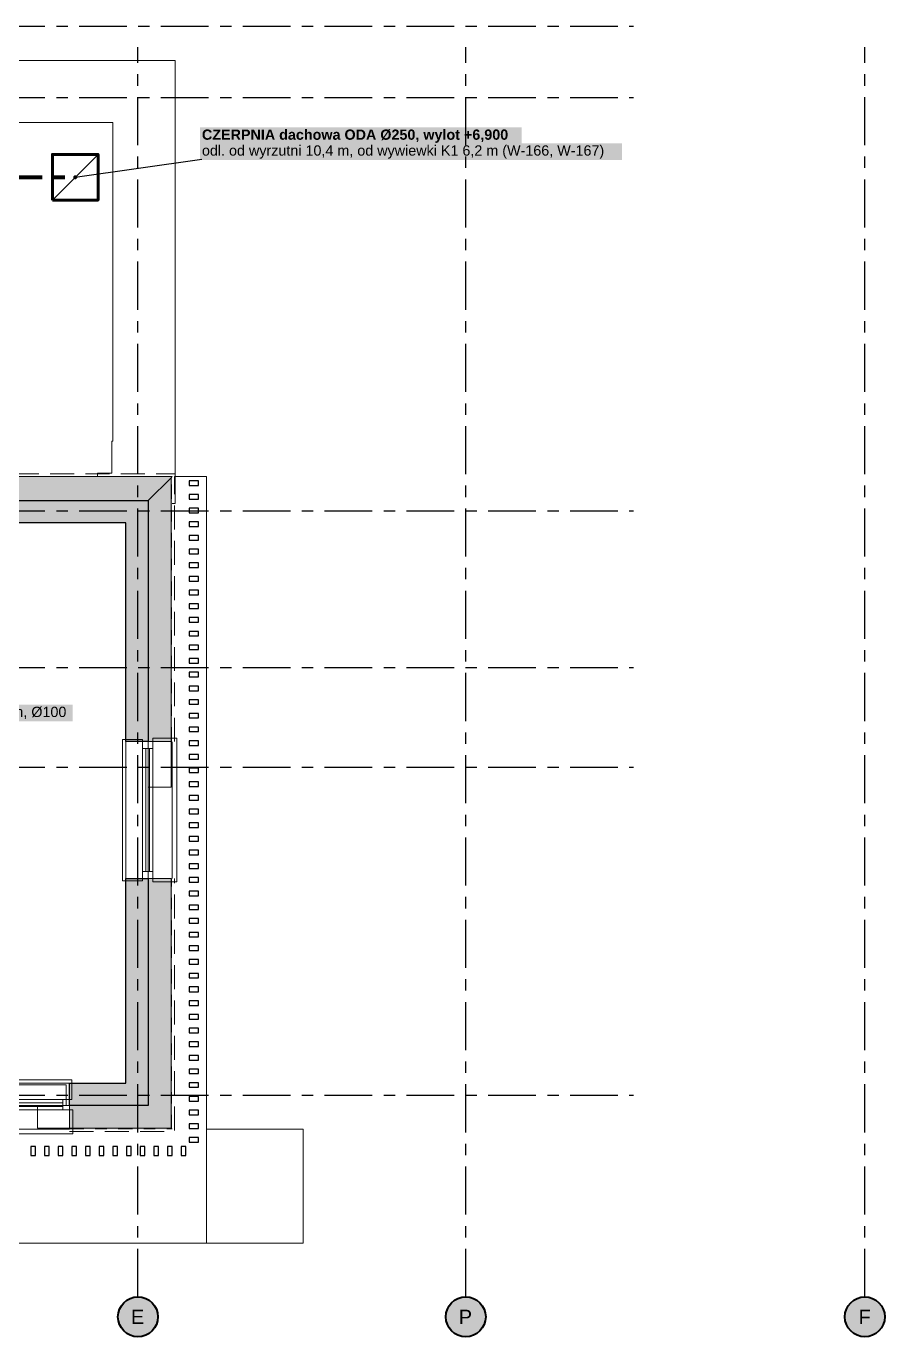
# Model space of a CAD drawing. Header units: metres. Extents: x -3.2 to 60.6, y -2.1 to 10.4.
# Drawn here: x 53.04 to 60.57, y -2.12 to 9.38 of the extents above; entities that cross this region are included whole.
import ezdxf

# ---------------------------------------------------------------- set-up
doc = ezdxf.new("R2010")
doc.units = ezdxf.units.M
for name, pattern in [('KRESKOWA', [5.25, 4.2, -1.05]), ('PUNKTOWA', [10.5, 8.4, -1.05, 0, -1.05]), ('PUNKTOWA_KROTKA', [6.3, 4.2, -1.05, 0, -1.05])]:
    doc.linetypes.add(name, pattern=pattern)
doc.layers.add('A-MASKA', color=7, linetype='Continuous', lineweight=18)
doc.layers.add('S-OPISY', color=2, linetype='Continuous', lineweight=25)
for name, color, linetype, lineweight, true_color in [('I-OSIE', 8, 'PUNKTOWA', 18, 0x7a7a7a), ('I-PODKLAD', 8, 'Continuous', 18, 0x9a9a9a), ('I-PODKLAD-SCIANY', 8, 'Continuous', 25, 0x6e6e6e), ('I-PODKLAD-WYPELN', 254, 'Continuous', 18, 0xe6e6e6), ('S-WENT', 3, 'Continuous', 35, 0x008a00)]:
    doc.layers.add(name, color=color, linetype=linetype, lineweight=lineweight, true_color=true_color)
doc.styles.add('PL_ARIAL', font='arial.ttf')
doc.styles.add('PL_ARIAL_B', font='arialbd.ttf')

msp = doc.modelspace()

# ---------------------------------------------------------------- hatches: boundary and pattern name
at = {"layer": 'A-MASKA', "true_color": 0xffffff}
for points in [[(54.563, 8.342), (57.384, 8.342), (57.384, 8.487), (54.563, 8.487)], [(54.563, 8.202), (58.265, 8.202), (58.265, 8.347), (54.563, 8.347)], [(52.445, 3.279), (53.447, 3.279), (53.447, 3.424), (52.445, 3.424)]]:
    msp.add_hatch(color=7, dxfattribs=at).paths.add_polyline_path(points)
at = {"layer": 'I-OSIE', "true_color": 0xffffff}
for points in [[(54.195, -1.945), (54.194, -1.922), (54.189, -1.9), (54.182, -1.878), (54.172, -1.858), (54.159, -1.838), (54.144, -1.821), (54.127, -1.806), (54.107, -1.793), (54.087, -1.783), (54.065, -1.776), (54.043, -1.771), (54.02, -1.77), (53.997, -1.771), (53.975, -1.776), (53.953, -1.783), (53.932, -1.793), (53.913, -1.806), (53.896, -1.821), (53.881, -1.838), (53.868, -1.858), (53.858, -1.878), (53.851, -1.9), (53.846, -1.922), (53.845, -1.945), (53.846, -1.968), (53.851, -1.99), (53.858, -2.012), (53.868, -2.033), (53.881, -2.052), (53.896, -2.069), (53.913, -2.084), (53.932, -2.097), (53.953, -2.107), (53.975, -2.114), (53.997, -2.119), (54.02, -2.12), (54.043, -2.119), (54.065, -2.114), (54.087, -2.107), (54.107, -2.097), (54.127, -2.084), (54.144, -2.069), (54.159, -2.052), (54.172, -2.033), (54.182, -2.012), (54.189, -1.99), (54.194, -1.968)], [(57.07, -1.945), (57.069, -1.922), (57.064, -1.9), (57.057, -1.878), (57.047, -1.858), (57.034, -1.838), (57.019, -1.821), (57.002, -1.806), (56.982, -1.793), (56.962, -1.783), (56.94, -1.776), (56.918, -1.771), (56.895, -1.77), (56.872, -1.771), (56.85, -1.776), (56.828, -1.783), (56.807, -1.793), (56.788, -1.806), (56.771, -1.821), (56.756, -1.838), (56.743, -1.858), (56.733, -1.878), (56.726, -1.9), (56.721, -1.922), (56.72, -1.945), (56.721, -1.968), (56.726, -1.99), (56.733, -2.012), (56.743, -2.033), (56.756, -2.052), (56.771, -2.069), (56.788, -2.084), (56.807, -2.097), (56.828, -2.107), (56.85, -2.114), (56.872, -2.119), (56.895, -2.12), (56.918, -2.119), (56.94, -2.114), (56.962, -2.107), (56.982, -2.097), (57.002, -2.084), (57.019, -2.069), (57.034, -2.052), (57.047, -2.033), (57.057, -2.012), (57.064, -1.99), (57.069, -1.968)], [(60.57, -1.945), (60.569, -1.922), (60.564, -1.9), (60.557, -1.878), (60.547, -1.858), (60.534, -1.838), (60.519, -1.821), (60.502, -1.806), (60.482, -1.793), (60.462, -1.783), (60.44, -1.776), (60.418, -1.771), (60.395, -1.77), (60.372, -1.771), (60.35, -1.776), (60.328, -1.783), (60.307, -1.793), (60.288, -1.806), (60.271, -1.821), (60.256, -1.838), (60.243, -1.858), (60.233, -1.878), (60.226, -1.9), (60.221, -1.922), (60.22, -1.945), (60.221, -1.968), (60.226, -1.99), (60.233, -2.012), (60.243, -2.033), (60.256, -2.052), (60.271, -2.069), (60.288, -2.084), (60.307, -2.097), (60.328, -2.107), (60.35, -2.114), (60.372, -2.119), (60.395, -2.12), (60.418, -2.119), (60.44, -2.114), (60.462, -2.107), (60.482, -2.097), (60.502, -2.084), (60.519, -2.069), (60.534, -2.052), (60.547, -2.033), (60.557, -2.012), (60.564, -1.99), (60.569, -1.968)]]:
    msp.add_hatch(color=7, dxfattribs=at).paths.add_polyline_path(points)
at = {"layer": 'I-PODKLAD-WYPELN', "true_color": 0xe4e4e4}
h = msp.add_hatch(color=7, dxfattribs=at)
h.paths.add_polyline_path([(50.82, 5.02), (50.82, 5.02), (50.82, 5.035), (50.82, 5.035), (50.82, 5.035), (50.82, 5.035), (50.82, 5.035), (50.82, 5.035), (50.82, 5.035), (50.82, 5.035), (50.82, 5.035), (50.82, 5.035), (50.82, 5.035), (50.82, 5.035), (50.82, 5.035), (50.82, 5.035), (50.82, 5.035), (50.82, 5.035), (50.82, 5.035), (50.61, 5.035), (50.61, 5.035), (50.61, 5.035), (50.61, 5.125), (50.61, 5.125), (50.61, 5.125), (50.595, 5.125), (50.595, 4.8), (50.58, 4.8), (50.445, 4.8), (50.445, 5.125), (50.415, 5.125), (50.415, 5.125), (50.415, 5.125), (50.415, 8.645), (50.415, 8.645), (50.415, 8.645), (50.415, 8.645), (50.12, 8.645), (50.12, 8.84), (50.12, 9.05), (50.82, 9.05), (50.82, 5.425), (50.82, 5.425), (50.82, 5.425), (54.32, 5.425), (54.32, 5.425), (54.32, 5.425), (54.32, 5.425), (54.32, 3.1), (54.31, 3.1), (54.11, 3.1), (54.11, 3.1), (54.11, 3.1), (54.11, 3.1), (53.915, 3.1), (53.915, 3.1), (53.915, 3.1), (53.915, 5.02), (53.915, 5.02), (53.915, 5.02), (53.915, 5.02), (53.915, 5.02), (53.915, 5.02), (50.82, 5.02)])
h.paths.add_polyline_path([(53.93, 5.215), (53.93, 5.215), (53.93, 5.215), (53.93, 5.215), (53.93, 5.215)], flags=0)
h.paths.add_polyline_path([(54.11, 5.215), (54.11, 5.215), (54.11, 5.215), (54.11, 5.215), (54.11, 5.215), (54.11, 5.215)], flags=0)
h.paths.add_polyline_path([(50.61, 5.215), (50.61, 5.215), (50.61, 5.215), (50.61, 5.215)], flags=0)
h.paths.add_polyline_path([(50.82, 5.215), (50.82, 5.215), (50.82, 5.215), (50.82, 5.215)], flags=0)
h.paths.add_polyline_path([(50.43, 8.66), (50.43, 8.66), (50.43, 8.66), (50.43, 8.66)], flags=0)
h.paths.add_polyline_path([(50.61, 8.66), (50.61, 8.66), (50.61, 8.66), (50.61, 8.66)], flags=0)
h = msp.add_hatch(color=7, dxfattribs=at)
h.paths.add_polyline_path([(53.42, 0.105), (53.915, 0.105), (53.915, 0.105), (53.915, 0.105), (53.915, 0.105), (53.915, 0.105), (53.915, 0.105), (53.915, 1.9), (53.915, 1.9), (53.915, 1.9), (54.11, 1.9), (54.11, 1.9), (54.11, 1.9), (54.11, 1.9), (54.31, 1.9), (54.32, 1.9), (54.32, -0.3), (53.42, -0.3), (53.42, -0.29), (53.42, -0.09), (53.42, -0.09), (53.42, -0.09), (53.42, -0.09), (53.42, 0.105), (53.42, 0.105)])
h.paths.add_polyline_path([(54.11, 0.09), (54.11, 0.09), (54.11, 0.09), (54.11, 0.09), (54.11, 0.09), (54.11, 0.09)], flags=0)
h.paths.add_polyline_path([(54.11, -0.09), (54.11, -0.09), (54.11, -0.09), (54.11, -0.09)], flags=0)
at = {"layer": 'S-OPISY', "true_color": 0x000000}
msp.add_hatch(color=7, dxfattribs=at).paths.add_polyline_path([(53.487, 8.05), (53.487, 8.055), (53.485, 8.059), (53.482, 8.062), (53.479, 8.065), (53.475, 8.067), (53.47, 8.068), (53.465, 8.067), (53.461, 8.065), (53.458, 8.062), (53.455, 8.059), (53.453, 8.055), (53.452, 8.05), (53.453, 8.045), (53.455, 8.041), (53.458, 8.038), (53.461, 8.035), (53.465, 8.033), (53.47, 8.033), (53.475, 8.033), (53.479, 8.035), (53.482, 8.038), (53.485, 8.041), (53.487, 8.045)])

# ---------------------------------------------------------------- linework, layer by layer
at = {"layer": 'I-OSIE', "linetype": 'PUNKTOWA', "lineweight": 25, "ltscale": 0.049728, "flags": 128}
for points in [[(39.15, 9.375), (58.365, 9.375)], [(39.15, 8.75), (58.365, 8.75)], [(39.15, 5.125), (58.365, 5.125)], [(39.15, 3.75), (58.365, 3.75)], [(39.15, 2.875), (58.365, 2.875)], [(39.15, 0), (58.365, 0)]]:
    msp.add_lwpolyline(points, dxfattribs=at)
at = {"layer": 'I-OSIE', "linetype": 'PUNKTOWA', "lineweight": 25, "ltscale": 0.050183, "flags": 128}
for points in [[(54.02, -1.77), (54.02, 9.19)], [(56.895, -1.77), (56.895, 9.19)], [(60.395, -1.77), (60.395, 9.19)]]:
    msp.add_lwpolyline(points, dxfattribs=at)
at = {"layer": 'I-OSIE', "linetype": 'Continuous', "lineweight": 35, "ltscale": 0.05}
for centre in [(54.02, -1.945), (56.895, -1.945), (60.395, -1.945)]:
    msp.add_circle(centre, 0.175, dxfattribs=at)
at = {"layer": 'I-PODKLAD', "linetype": 'KRESKOWA', "lineweight": 13, "ltscale": 0.05, "flags": 128}
for points in [[(40.685, 5.426), (40.685, 5.45), (45.57, 5.45), (45.57, 9.075), (50.845, 9.075), (50.845, 5.45), (54.345, 5.45), (54.345, 5.426)], [(54.34, 3.1), (54.34, 5.425), (54.62, 5.425), (54.62, -1.3), (39.62, -1.3), (39.62, 5.425), (40.7, 5.425), (40.7, 3.7)], [(53.42, -0.32), (54.34, -0.32), (54.34, 1.899)]]:
    msp.add_lwpolyline(points, dxfattribs=at)
at = {"layer": 'I-PODKLAD', "lineweight": 13, "ltscale": 0.05}
for points in [[(50.585, 9.05), (50.585, 9.075), (54.345, 9.075), (54.345, 5.19), (54.32, 5.19)], [(53.665, 5.426), (53.665, 5.455), (53.79, 5.455), (53.79, 5.735), (53.8, 5.735), (53.8, 8.53), (51.13, 8.53), (51.13, 8.52), (50.85, 8.52), (50.85, 8.395), (50.82, 8.395)], [(54.345, 5.425), (54.62, 5.425), (54.62, -1.3), (39.62, -1.3), (39.62, 5.425), (40.719, 5.425)], [(53.915, 3.099), (53.915, 1.901)], [(54.31, 3.099), (54.31, 2.7), (54.11, 2.7), (54.11, 3.099)], [(54.32, 1.901), (54.32, 3.099)], [(54.11, 2.7), (54.11, 1.901)], [(53.419, 0.105), (51.02, 0.105)], [(51.02, 0.09), (53.39, 0.09), (53.39, -0.09), (51.02, -0.09)], [(53.419, -0.29), (53.14, -0.29), (53.14, -0.09)], [(53.39, -0.09), (53.419, -0.09)], [(51.02, -0.3), (53.419, -0.3)], [(54.62, -0.3), (55.47, -0.3), (55.47, -1.3), (54.62, -1.3)]]:
    msp.add_lwpolyline(points, dxfattribs=at)
at = {"layer": 'I-PODKLAD', "lineweight": 18, "ltscale": 0.05}
for points in [[(54.06, 1.88), (54.06, 3.12), (53.885, 3.12), (53.885, 1.88)], [(54.15, 1.87), (54.15, 3.13), (54.36, 3.13), (54.36, 1.87)], [(54.06, 1.9), (54.06, 3.1), (54.15, 3.1), (54.15, 1.9)], [(51, -0.04), (53.44, -0.04), (53.44, 0.135), (51, 0.135)], [(51.02, -0.04), (53.42, -0.04), (53.42, -0.13), (51.02, -0.13)], [(50.99, -0.13), (53.45, -0.13), (53.45, -0.34), (50.99, -0.34)]]:
    msp.add_lwpolyline(points, close=True, dxfattribs=at)
for points in [[(54.06, 3.04), (54.15, 3.04)], [(54.089, 1.96), (54.089, 3.04)], [(54.121, 1.96), (54.121, 3.04)], [(54.06, 1.96), (54.15, 1.96)], [(51.08, -0.069), (53.36, -0.069)], [(51.08, -0.101), (53.36, -0.101)], [(53.36, -0.04), (53.36, -0.13)]]:
    msp.add_lwpolyline(points, dxfattribs=at)
at = {"layer": 'I-PODKLAD-SCIANY', "lineweight": 13, "ltscale": 0.05}
msp.add_lwpolyline([(50.82, 5.425), (54.32, 5.425), (54.32, 5.425), (54.32, 5.425), (54.32, 5.425), (54.31, 5.415), (54.11, 5.215), (54.11, 5.215), (54.11, 5.215), (50.61, 5.215)], dxfattribs=at)
for points in [[(54.11, 5.215), (54.11, 5.215), (54.11, 5.215), (54.31, 5.415), (54.31, 5.415), (54.31, 5.415), (54.31, 3.1), (54.31, 3.1), (54.31, 3.1), (54.11, 3.1), (54.11, 3.1), (54.11, 3.1)], [(53.42, -0.29), (53.42, -0.29), (53.42, -0.09), (53.42, -0.09), (53.42, -0.09), (54.11, -0.09), (54.11, -0.09), (54.11, -0.09), (54.11, -0.09), (54.11, -0.09), (54.11, -0.09), (54.11, -0.09), (54.11, -0.09), (54.11, -0.09), (54.11, -0.09), (54.11, -0.09), (54.11, -0.09), (54.11, -0.09), (54.11, -0.09), (54.11, -0.09), (54.11, -0.09), (54.11, -0.09), (54.11, 1.9), (54.11, 1.9), (54.11, 1.9), (54.31, 1.9), (54.31, 1.9), (54.31, 1.9), (54.31, -0.29), (54.31, -0.29), (54.31, -0.29), (53.42, -0.29)]]:
    msp.add_lwpolyline(points, close=True, dxfattribs=at)
at = {"layer": 'I-PODKLAD-SCIANY', "linetype": 'PUNKTOWA_KROTKA', "lineweight": 13, "ltscale": 0.03, "flags": 128}
for points in [[(54.315, 3.1), (54.315, 5.425)], [(54.315, -0.3), (54.315, 1.9)], [(53.42, -0.295), (54.32, -0.295)]]:
    msp.add_lwpolyline(points, dxfattribs=at)
at = {"layer": 'I-PODKLAD-SCIANY', "lineweight": 25, "ltscale": 0.05}
for points in [[(54.47, 5.348), (54.55, 5.348), (54.55, 5.388), (54.47, 5.388)], [(54.47, 5.228), (54.55, 5.228), (54.55, 5.268), (54.47, 5.268)], [(54.47, 5.107), (54.55, 5.107), (54.55, 5.147), (54.47, 5.147)], [(54.47, 4.987), (54.55, 4.987), (54.55, 5.027), (54.47, 5.027)], [(54.47, 4.867), (54.55, 4.867), (54.55, 4.907), (54.47, 4.907)], [(54.47, 4.747), (54.55, 4.747), (54.55, 4.787), (54.47, 4.787)], [(54.47, 4.628), (54.55, 4.628), (54.55, 4.668), (54.47, 4.668)], [(54.47, 4.508), (54.55, 4.508), (54.55, 4.548), (54.47, 4.548)], [(54.47, 4.388), (54.55, 4.388), (54.55, 4.428), (54.47, 4.428)], [(54.47, 4.268), (54.55, 4.268), (54.55, 4.308), (54.47, 4.308)], [(54.47, 4.147), (54.55, 4.147), (54.55, 4.188), (54.47, 4.188)], [(54.47, 4.027), (54.55, 4.027), (54.55, 4.067), (54.47, 4.067)], [(54.47, 3.908), (54.55, 3.908), (54.55, 3.947), (54.47, 3.947)], [(54.47, 3.788), (54.55, 3.788), (54.55, 3.828), (54.47, 3.828)], [(54.47, 3.667), (54.55, 3.667), (54.55, 3.708), (54.47, 3.708)], [(54.47, 3.547), (54.55, 3.547), (54.55, 3.587), (54.47, 3.587)], [(54.47, 3.428), (54.55, 3.428), (54.55, 3.467), (54.47, 3.467)], [(54.47, 3.308), (54.55, 3.308), (54.55, 3.348), (54.47, 3.348)], [(54.47, 3.188), (54.55, 3.188), (54.55, 3.228), (54.47, 3.228)], [(54.47, 3.067), (54.55, 3.067), (54.55, 3.107), (54.47, 3.107)], [(54.47, 2.947), (54.55, 2.947), (54.55, 2.987), (54.47, 2.987)], [(54.47, 2.828), (54.55, 2.828), (54.55, 2.868), (54.47, 2.868)], [(54.47, 2.708), (54.55, 2.708), (54.55, 2.748), (54.47, 2.748)], [(54.47, 2.587), (54.55, 2.587), (54.55, 2.627), (54.47, 2.627)], [(54.47, 2.467), (54.55, 2.467), (54.55, 2.507), (54.47, 2.507)], [(54.47, 2.348), (54.55, 2.348), (54.55, 2.388), (54.47, 2.388)], [(54.47, 2.228), (54.55, 2.228), (54.55, 2.268), (54.47, 2.268)], [(54.47, 2.107), (54.55, 2.107), (54.55, 2.147), (54.47, 2.147)], [(54.47, 1.988), (54.55, 1.988), (54.55, 2.027), (54.47, 2.027)], [(53.42, 0.105), (53.42, 0.105), (53.915, 0.105), (53.915, 0.105), (53.915, 0.105), (53.915, 0.105), (53.915, 0.105), (53.915, 0.105), (53.915, 0.105), (53.915, 0.105), (53.915, 0.105), (53.915, 0.105), (53.915, 0.105), (53.915, 0.105), (53.915, 0.105), (53.915, 0.105), (53.915, 0.105), (53.915, 0.105), (53.915, 0.105), (53.915, 1.9), (53.915, 1.9), (53.915, 1.9), (53.915, 1.9), (53.915, 1.9), (54.11, 1.9), (54.11, 1.9), (54.11, 1.9), (54.11, 1.9), (54.11, -0.09), (54.11, -0.09), (54.11, -0.09), (54.11, -0.09), (53.42, -0.09), (53.42, -0.09), (53.42, -0.09), (53.42, -0.09), (53.42, 0.105), (53.42, 0.105)], [(54.47, 1.867), (54.55, 1.867), (54.55, 1.907), (54.47, 1.907)], [(54.47, 1.748), (54.55, 1.748), (54.55, 1.788), (54.47, 1.788)], [(54.47, 1.627), (54.55, 1.627), (54.55, 1.667), (54.47, 1.667)], [(54.47, 1.508), (54.55, 1.508), (54.55, 1.548), (54.47, 1.548)], [(54.47, 1.387), (54.55, 1.387), (54.55, 1.427), (54.47, 1.427)], [(54.47, 1.268), (54.55, 1.268), (54.55, 1.308), (54.47, 1.308)], [(54.47, 1.147), (54.55, 1.147), (54.55, 1.188), (54.47, 1.188)], [(54.47, 1.028), (54.55, 1.028), (54.55, 1.067), (54.47, 1.067)], [(54.47, 0.907), (54.55, 0.907), (54.55, 0.948), (54.47, 0.948)], [(54.47, 0.787), (54.55, 0.787), (54.55, 0.828), (54.47, 0.828)], [(54.47, 0.667), (54.55, 0.667), (54.55, 0.708), (54.47, 0.708)], [(54.47, 0.547), (54.55, 0.547), (54.55, 0.588), (54.47, 0.588)], [(54.47, 0.427), (54.55, 0.427), (54.55, 0.468), (54.47, 0.468)], [(54.47, 0.307), (54.55, 0.307), (54.55, 0.347), (54.47, 0.347)], [(54.47, 0.188), (54.55, 0.188), (54.55, 0.228), (54.47, 0.228)], [(54.47, 0.068), (54.55, 0.068), (54.55, 0.107), (54.47, 0.107)], [(54.47, -0.052), (54.55, -0.052), (54.55, -0.013), (54.47, -0.013)], [(54.47, -0.172), (54.55, -0.172), (54.55, -0.133), (54.47, -0.133)], [(54.47, -0.292), (54.55, -0.292), (54.55, -0.253), (54.47, -0.253)], [(53.08, -0.45), (53.08, -0.53), (53.12, -0.53), (53.12, -0.45)], [(53.2, -0.45), (53.2, -0.53), (53.24, -0.53), (53.24, -0.45)], [(53.32, -0.45), (53.32, -0.53), (53.36, -0.53), (53.36, -0.45)], [(53.44, -0.45), (53.44, -0.53), (53.48, -0.53), (53.48, -0.45)], [(53.56, -0.45), (53.56, -0.53), (53.6, -0.53), (53.6, -0.45)], [(53.68, -0.45), (53.68, -0.53), (53.72, -0.53), (53.72, -0.45)], [(53.8, -0.45), (53.8, -0.53), (53.84, -0.53), (53.84, -0.45)], [(53.92, -0.45), (53.92, -0.53), (53.96, -0.53), (53.96, -0.45)], [(54.04, -0.45), (54.04, -0.53), (54.08, -0.53), (54.08, -0.45)], [(54.16, -0.45), (54.16, -0.53), (54.2, -0.53), (54.2, -0.45)], [(54.28, -0.45), (54.28, -0.53), (54.32, -0.53), (54.32, -0.45)], [(54.4, -0.45), (54.4, -0.53), (54.44, -0.53), (54.44, -0.45)], [(54.47, -0.412), (54.55, -0.412), (54.55, -0.372), (54.47, -0.372)]]:
    msp.add_lwpolyline(points, close=True, dxfattribs=at)
msp.add_lwpolyline([(50.61, 5.215), (54.11, 5.215), (54.11, 5.215), (54.11, 5.215), (54.11, 5.215), (54.11, 3.1), (54.11, 3.1), (54.11, 3.1), (54.11, 3.1), (54.11, 3.1), (53.915, 3.1), (53.915, 3.1), (53.915, 3.1), (53.915, 3.1), (53.915, 5.02), (53.915, 5.02), (53.915, 5.02), (53.915, 5.02), (53.915, 5.02), (53.915, 5.02), (53.915, 5.02), (53.915, 5.02), (53.915, 5.02), (53.915, 5.02), (53.915, 5.02), (53.915, 5.02), (53.915, 5.02), (53.915, 5.02), (53.915, 5.02), (53.915, 5.02), (53.915, 5.02), (50.82, 5.02)], dxfattribs=at)
at = {"layer": 'S-OPISY', "lineweight": 25, "ltscale": 0.05}
msp.add_lwpolyline([(53.47, 8.05), (54.581, 8.208)], dxfattribs=at)
at = {"layer": 'S-WENT', "linetype": 'Continuous', "lineweight": 50, "ltscale": 0.05, "flags": 128}
msp.add_lwpolyline([(53.27, 7.85), (53.67, 7.85), (53.67, 8.25), (53.27, 8.25)], close=True, dxfattribs=at)
at = {"layer": 'S-WENT', "linetype": 'Continuous', "lineweight": 25, "ltscale": 0.05, "flags": 128}
msp.add_lwpolyline([(53.27, 7.85), (53.67, 8.25)], dxfattribs=at)
at = {"layer": 'S-WENT', "linetype": 'PUNKTOWA_KROTKA', "lineweight": 70, "ltscale": 0.05, "flags": 128}
msp.add_lwpolyline([(48.5, 1.3), (48.57, 1.3), (48.57, 2.75), (50.27, 2.75), (50.27, 8.05), (53.47, 8.05)], dxfattribs=at)

# ---------------------------------------------------------------- texts
at = {"layer": 'I-OSIE', "style": 'PL_ARIAL'}
for s, p in [('E', (53.959, -2.008)), ('P', (56.834, -2.008)), ('F', (60.34, -2.008))]:
    msp.add_text(s, height=0.125, dxfattribs=at).set_placement(p)
at = {"layer": 'S-OPISY'}
for s, style, p in [('CZERPNIA dachowa ODA Ø250, wylot +6,900', 'PL_ARIAL_B', (54.581, 8.379)), ('odl. od wyrzutni 10,4 m, od wywiewki K1 6,2 m (W-166, W-167)', 'PL_ARIAL', (54.581, 8.24)), ('N 45 m³/h, Ø100', 'PL_ARIAL', (52.463, 3.316))]:
    msp.add_text(s, height=0.09, dxfattribs=dict(at, style=style)).set_placement(p)

doc.saveas('drawing.dxf')
